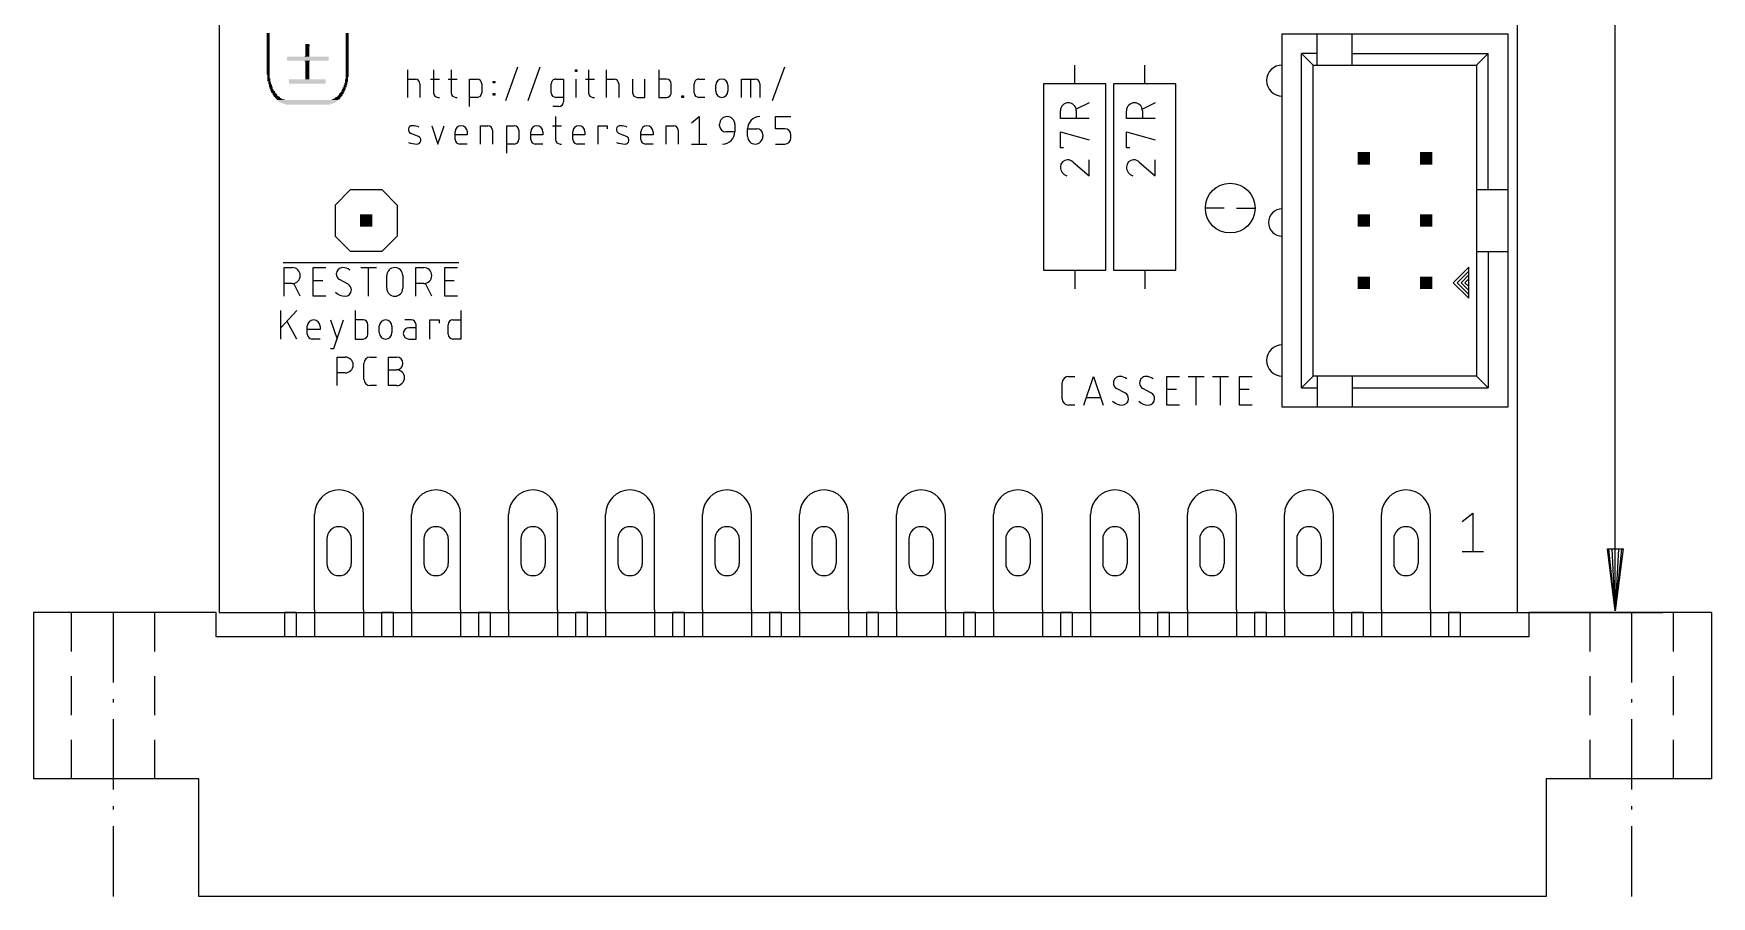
# Model space of a CAD drawing. Extents: x -7.6 to 60.9, y -11.6 to 79.4.
# Drawn here: x -7.6 to 60.9, y -11.6 to 23.6 of the extents above; entities that cross this region are included whole.
import ezdxf

# ---------------------------------------------------------------- set-up
doc = ezdxf.new("R2010")
doc.units = 0
for name, color, linetype in [('20', 30, 'CONTINUOUS'), ('21', 253, 'CONTINUOUS'), ('47', 253, 'CONTINUOUS'), ('51', 253, 'CONTINUOUS')]:
    doc.layers.add(name, color=color, linetype=linetype)

# ---------------------------------------------------------------- blocks, each defined once
blk = doc.blocks.new('RECT')
blk.add_solid([(-0.5, -0.5), (0.5, -0.5), (-0.5, 0.5), (0.5, 0.5)])

msp = doc.modelspace()

# ---------------------------------------------------------------- linework, layer by layer
at = {"layer": '20'}
for p, q in [((0, 54.9746), (0, 0)), ((53, 0), (53, 55)), ((0, 0), (53, 0))]:
    msp.add_line(p, q, dxfattribs=at)
at = {"layer": '21'}
for p, q in [((43.3962, 8.38), (43.3962, 23.62)), ((43.3962, 23.62), (44.825, 23.62)), ((44.825, 23.62), (46.2537, 23.62)), ((44.825, 22.8263), (44.825, 23.62)), ((46.2537, 23.62), (52.6038, 23.62)), ((46.2537, 22.8263), (46.2537, 23.62)), ((52.6038, 23.62), (52.6038, 17.27)), ((44.19, 9.1737), (44.19, 22.8263)), ((44.825, 22.8263), (44.19, 22.8263)), ((44.6662, 22.35), (44.19, 22.8263)), ((44.825, 22.35), (44.825, 22.8263)), ((46.2537, 22.35), (46.2537, 22.8263)), ((46.2537, 22.8263), (51.81, 22.8263)), ((51.3338, 22.35), (51.81, 22.8263)), ((51.81, 17.27), (51.81, 22.8263)), ((7.6962, 21.0312), (7.6962, 22.1488)), ((8.7472, 22.1488), (8.7472, 21.2175)), ((9.4711, 22.1488), (9.4711, 21.2175)), ((11.6967, 20.907), (12.1934, 22.273)), ((12.6111, 20.907), (13.1078, 22.273)), ((14.5429, 22.0867), (14.5429, 22.1488)), ((14.5429, 22.1488), (14.605, 22.1488)), ((14.605, 22.0867), (14.5429, 22.0867)), ((14.605, 22.1488), (14.605, 22.0867)), ((15.0718, 22.1488), (15.0718, 21.2175)), ((15.8115, 21.0312), (15.8115, 22.1488)), ((17.9524, 22.1488), (17.9524, 21.0312)), ((22.5933, 20.907), (23.09, 22.273)), ((34.925, 21.59), (34.925, 22.352)), ((37.7825, 21.59), (37.7825, 22.352)), ((44.6662, 9.65), (44.6662, 22.35)), ((44.6662, 22.35), (44.825, 22.35)), ((44.825, 22.35), (46.2537, 22.35)), ((46.2537, 22.35), (51.3338, 22.35)), ((51.3338, 22.35), (51.3338, 17.27)), ((7.6962, 21.7763), (8.0066, 21.7763)), ((8.1929, 21.59), (8.1929, 21.0312)), ((8.623, 21.7763), (8.9956, 21.7763)), ((9.3469, 21.7763), (9.7195, 21.7763)), ((10.2182, 20.6587), (10.2182, 21.7763)), ((10.2182, 21.7763), (10.5286, 21.7763)), ((10.7149, 21.59), (10.7149, 21.2175)), ((11.1901, 21.621), (11.1901, 21.6831)), ((11.1901, 21.6831), (11.2522, 21.6831)), ((11.2522, 21.621), (11.1901, 21.621)), ((11.2522, 21.6831), (11.2522, 21.621)), ((13.5562, 21.2175), (13.5562, 21.59)), ((13.7425, 21.7763), (14.0529, 21.7763)), ((14.0529, 21.7763), (14.0529, 20.8449)), ((14.5739, 21.0312), (14.5739, 21.7763)), ((14.9476, 21.7763), (15.3202, 21.7763)), ((15.8115, 21.7763), (16.1219, 21.7763)), ((16.3082, 21.59), (16.3082, 21.0312)), ((16.8783, 21.7763), (16.8783, 21.2175)), ((17.375, 21.0312), (17.375, 21.7763)), ((18.2629, 21.7763), (17.9524, 21.7763)), ((18.4491, 21.2175), (18.4491, 21.59)), ((19.3945, 21.2175), (19.3945, 21.59)), ((19.5808, 21.7763), (19.8291, 21.7763)), ((20.2692, 21.2796), (20.2692, 21.5279)), ((20.7659, 21.5279), (20.7659, 21.2796)), ((21.3261, 21.0312), (21.3261, 21.7763)), ((21.3261, 21.7763), (21.8849, 21.7763)), ((21.6986, 21.0312), (21.6986, 21.7763)), ((22.0711, 21.59), (22.0711, 21.0312)), ((33.655, 21.59), (33.655, 13.97)), ((36.195, 21.59), (33.655, 21.59)), ((36.195, 13.97), (36.195, 21.59)), ((36.5125, 21.59), (36.5125, 13.97)), ((39.0525, 21.59), (36.5125, 21.59)), ((39.0525, 13.97), (39.0525, 21.59)), ((8.9335, 21.0312), (8.9956, 21.0312)), ((9.6574, 21.0312), (9.7195, 21.0312)), ((10.5286, 21.0312), (10.2182, 21.0312)), ((11.1901, 21.1243), (11.1901, 21.1864)), ((11.1901, 21.1864), (11.2522, 21.1864)), ((11.2522, 21.1243), (11.1901, 21.1243)), ((11.2522, 21.1864), (11.2522, 21.1243)), ((13.8667, 20.6587), (13.6183, 20.6587)), ((14.0529, 21.0312), (13.7425, 21.0312)), ((15.2581, 21.0312), (15.3202, 21.0312)), ((17.0645, 21.0312), (17.375, 21.0312)), ((17.9524, 21.0312), (18.2629, 21.0312)), ((18.8863, 21.0312), (18.8863, 21.0933)), ((18.8863, 21.0933), (18.9484, 21.0933)), ((18.9484, 21.0312), (18.8863, 21.0312)), ((18.9484, 21.0933), (18.9484, 21.0312)), ((19.8291, 21.0312), (19.5808, 21.0312)), ((35.5092, 20.8114), (34.9899, 20.5517)), ((38.208, 20.8114), (37.6887, 20.5517)), ((8.6797, 19.8713), (8.9281, 19.1262)), ((8.9281, 19.1262), (9.1765, 19.8713)), ((10.6609, 19.1262), (10.6609, 19.8713)), ((10.6609, 19.8713), (10.9714, 19.8713)), ((11.7351, 18.7537), (11.7351, 19.8713)), ((11.7351, 19.8713), (12.0455, 19.8713)), ((13.6071, 19.8713), (13.9796, 19.8713)), ((13.7312, 20.2438), (13.7312, 19.3125)), ((15.4698, 19.1262), (15.4698, 19.8713)), ((15.4698, 19.8713), (15.8424, 19.8713)), ((15.8424, 19.8713), (15.8424, 19.7471)), ((18.2428, 19.1262), (18.2428, 19.8713)), ((18.2428, 19.8713), (18.5533, 19.8713)), ((19.2856, 19.9954), (19.5961, 20.2438)), ((19.5961, 20.2438), (19.5961, 19.1262)), ((20.4286, 19.8713), (20.4286, 19.9334)), ((21.0495, 19.9334), (21.0495, 19.6229)), ((22.7146, 19.7471), (22.7146, 20.2438)), ((22.7146, 20.2438), (23.3355, 20.2438)), ((34.3408, 20.1623), (34.3408, 20.4868)), ((35.5092, 20.1623), (34.3408, 20.1623)), ((34.9899, 20.4868), (34.9899, 20.1623)), ((37.0395, 20.1623), (37.0395, 20.4868)), ((38.208, 20.1623), (37.0395, 20.1623)), ((37.6887, 20.4868), (37.6887, 20.1623)), ((8.1308, 19.4366), (7.8204, 19.5608)), ((9.6322, 19.3125), (9.6322, 19.6229)), ((10.1289, 19.4987), (9.6322, 19.4987)), ((10.1289, 19.6229), (10.1289, 19.4987)), ((11.1576, 19.685), (11.1576, 19.1262)), ((12.2318, 19.685), (12.2318, 19.3125)), ((12.7183, 19.3125), (12.7183, 19.6229)), ((13.215, 19.4987), (12.7183, 19.4987)), ((13.215, 19.6229), (13.215, 19.4987)), ((14.4328, 19.3125), (14.4328, 19.6229)), ((14.9295, 19.4987), (14.4328, 19.4987)), ((14.9295, 19.6229), (14.9295, 19.4987)), ((16.6271, 19.4366), (16.3166, 19.5608)), ((17.2141, 19.3125), (17.2141, 19.6229)), ((17.7108, 19.4987), (17.2141, 19.4987)), ((17.7108, 19.6229), (17.7108, 19.4987)), ((18.7395, 19.685), (18.7395, 19.1262)), ((21.0495, 19.6229), (20.677, 19.6229)), ((21.5716, 19.7471), (21.9442, 19.7471)), ((21.5716, 19.4366), (21.5716, 19.7471)), ((22.1925, 19.4987), (22.1925, 19.4366)), ((23.0872, 19.7471), (22.7146, 19.7471)), ((23.3355, 19.3746), (23.3355, 19.4987)), ((34.3408, 18.9738), (34.3408, 19.6229)), ((34.3408, 19.6229), (35.5092, 19.2983)), ((37.0395, 18.9738), (37.0395, 19.6229)), ((37.0395, 19.6229), (38.208, 19.2983)), ((10.1289, 19.1262), (9.8185, 19.1262)), ((12.0455, 19.1262), (11.7351, 19.1262)), ((13.215, 19.1262), (12.9046, 19.1262)), ((13.9175, 19.1262), (13.9796, 19.1262)), ((14.9295, 19.1262), (14.6191, 19.1262)), ((17.7108, 19.1262), (17.4004, 19.1262)), ((19.2856, 19.1262), (19.9065, 19.1262)), ((22.7146, 19.1262), (23.0872, 19.1262)), ((34.4706, 18.9738), (34.3408, 18.9738)), ((37.1694, 18.9738), (37.0395, 18.9738)), ((34.8601, 18.3825), (35.5092, 17.8308)), ((35.5092, 17.8308), (35.5092, 18.4799)), ((37.5588, 18.3825), (38.208, 17.8308)), ((38.208, 17.8308), (38.208, 18.4799)), ((5.365, 17.27), (4.73, 16.635)), ((5.365, 17.27), (6.635, 17.27)), ((6.635, 17.27), (7.27, 16.635)), ((51.3338, 17.27), (51.3338, 14.73)), ((51.3338, 17.27), (51.81, 17.27)), ((51.81, 17.27), (52.6038, 17.27)), ((52.6038, 17.27), (52.6038, 14.73)), ((4.73, 16.635), (4.73, 15.365)), ((7.27, 16.635), (7.27, 15.365)), ((4.73, 15.365), (5.365, 14.73)), ((7.27, 15.365), (6.635, 14.73)), ((6.635, 14.73), (5.365, 14.73)), ((51.3338, 14.73), (51.3338, 9.65)), ((51.3338, 14.73), (51.81, 14.73)), ((51.81, 14.73), (52.6038, 14.73)), ((51.81, 14.73), (51.81, 9.1737)), ((52.6038, 14.73), (52.6038, 8.38)), ((2.6068, 14.2812), (9.7757, 14.2812)), ((2.6576, 12.9096), (2.6576, 14.078)), ((2.6576, 14.078), (2.9821, 14.078)), ((3.8336, 12.9096), (3.8336, 14.078)), ((3.8336, 14.078), (4.3528, 14.078)), ((5.7744, 14.078), (6.4235, 14.078)), ((6.099, 12.9096), (6.099, 14.078)), ((6.8412, 13.2341), (6.8412, 13.7534)), ((7.4903, 13.7534), (7.4903, 13.2341)), ((8.0297, 12.9096), (8.0297, 14.078)), ((8.0297, 14.078), (8.3542, 14.078)), ((9.2056, 12.9096), (9.2056, 14.078)), ((9.2056, 14.078), (9.7249, 14.078)), ((33.655, 13.97), (36.195, 13.97)), ((34.925, 13.97), (34.925, 13.208)), ((36.5125, 13.97), (39.0525, 13.97)), ((37.7825, 13.97), (37.7825, 13.208)), ((51.0162, 14.095), (50.3812, 13.46)), ((51.0162, 13.9362), (50.54, 13.46)), ((51.0162, 13.7775), (50.6987, 13.46)), ((51.0162, 13.9362), (51.0162, 14.095)), ((51.0162, 13.7775), (51.0162, 13.9362)), ((51.0162, 13.6187), (51.0162, 13.7775)), ((2.9821, 13.4288), (2.6576, 13.4288)), ((3.3067, 12.9096), (3.047, 13.4288)), ((3.8336, 13.5587), (4.223, 13.5587)), ((5.265, 13.3964), (4.908, 13.5911)), ((8.3542, 13.4288), (8.0297, 13.4288)), ((8.6788, 12.9096), (8.4191, 13.4288)), ((9.2056, 13.5587), (9.5951, 13.5587)), ((50.3812, 13.46), (51.0162, 12.825)), ((50.54, 13.46), (51.0162, 12.9837)), ((50.6987, 13.46), (51.0162, 13.1425)), ((51.0162, 13.6187), (50.8575, 13.46)), ((50.8575, 13.46), (51.0162, 13.3012)), ((51.0162, 13.3012), (51.0162, 13.6187)), ((51.0162, 13.1425), (51.0162, 13.3012)), ((51.0162, 12.9837), (51.0162, 13.1425)), ((2.5197, 11.1633), (2.5197, 12.3317)), ((3.1688, 12.3317), (2.5197, 11.6177)), ((4.3528, 12.9096), (3.8336, 12.9096)), ((5.5453, 12.3317), (5.5453, 11.1633)), ((9.7249, 12.9096), (9.2056, 12.9096)), ((9.8628, 12.3317), (9.8628, 11.1633)), ((51.0162, 12.825), (51.0162, 12.9837)), ((3.1688, 11.1633), (2.7793, 11.8773)), ((3.5963, 11.358), (3.5963, 11.6826)), ((4.1156, 11.6826), (4.1156, 11.5528)), ((4.5488, 11.9422), (4.8085, 11.1633)), ((4.6787, 10.7738), (5.0681, 11.9422)), ((5.8699, 11.9422), (5.5453, 11.9422)), ((6.0646, 11.358), (6.0646, 11.7475)), ((6.53, 11.4229), (6.53, 11.6826)), ((7.0493, 11.6826), (7.0493, 11.4229)), ((7.8393, 11.9422), (7.5797, 11.9422)), ((8.034, 11.1633), (8.034, 11.7475)), ((8.5941, 11.1633), (8.5941, 11.9422)), ((8.5941, 11.9422), (8.9835, 11.9422)), ((8.9835, 11.9422), (8.9835, 11.8124)), ((9.3435, 11.358), (9.3435, 11.7475)), ((9.5383, 11.9422), (9.8628, 11.9422)), ((4.1156, 11.5528), (3.5963, 11.5528)), ((4.1156, 11.1633), (3.7911, 11.1633)), ((5.5453, 11.1633), (5.8699, 11.1633)), ((8.034, 11.6177), (7.7419, 11.6177)), ((7.7419, 11.1633), (8.034, 11.1633)), ((9.8628, 11.1633), (9.5383, 11.1633)), ((4.5488, 10.7738), (4.6787, 10.7738)), ((4.8189, 9.2583), (4.8189, 10.4267)), ((4.8189, 10.4267), (5.1435, 10.4267)), ((6.1632, 10.4267), (6.4229, 10.4267)), ((6.9144, 9.2583), (6.9144, 10.4267)), ((6.9144, 10.4267), (7.239, 10.4267)), ((5.1435, 9.7776), (4.8189, 9.7776)), ((5.9036, 9.5179), (5.9036, 10.1671)), ((6.9144, 9.9074), (7.239, 9.9074)), ((34.6725, 9.633), (34.9321, 9.633)), ((35.3038, 8.4646), (35.6932, 9.633)), ((35.6932, 9.633), (36.0827, 8.4646)), ((38.6856, 8.4646), (38.6856, 9.633)), ((38.6856, 9.633), (39.2049, 9.633)), ((39.5597, 9.633), (40.2088, 9.633)), ((39.8842, 8.4646), (39.8842, 9.633)), ((40.5503, 9.633), (41.1994, 9.633)), ((40.8748, 8.4646), (40.8748, 9.633)), ((41.6574, 8.4646), (41.6574, 9.633)), ((41.6574, 9.633), (42.1767, 9.633)), ((44.19, 9.1737), (44.6662, 9.65)), ((44.825, 9.65), (44.6662, 9.65)), ((46.2537, 9.65), (44.825, 9.65)), ((44.825, 9.65), (44.825, 9.1737)), ((51.3338, 9.65), (46.2537, 9.65)), ((46.2537, 9.65), (46.2537, 9.1737)), ((51.81, 9.1737), (51.3338, 9.65)), ((6.4229, 9.2583), (6.1632, 9.2583)), ((7.239, 9.2583), (6.9144, 9.2583)), ((34.4128, 8.7242), (34.4128, 9.3733)), ((36.9929, 8.9514), (36.6358, 9.1461)), ((38.0597, 8.9514), (37.7026, 9.1461)), ((38.6856, 9.1137), (39.0751, 9.1137)), ((41.6574, 9.1137), (42.0469, 9.1137)), ((44.19, 9.1737), (44.825, 9.1737)), ((44.825, 9.1737), (44.825, 8.38)), ((46.2537, 9.1737), (46.2537, 8.38)), ((46.2537, 9.1737), (51.81, 9.1737)), ((34.9321, 8.4646), (34.6725, 8.4646)), ((35.9853, 8.7567), (35.4011, 8.7567)), ((39.2049, 8.4646), (38.6856, 8.4646)), ((42.1767, 8.4646), (41.6574, 8.4646)), ((44.825, 8.38), (43.3962, 8.38)), ((46.2537, 8.38), (44.825, 8.38)), ((52.6038, 8.38), (46.2537, 8.38)), ((50.7429, 3.7077), (51.1803, 4.0576)), ((51.1803, 4.0576), (51.1803, 2.4829)), ((50.7429, 2.4829), (51.6177, 2.4829)), ((-7.58, 0), (-7.58, -6.8)), ((-6.03, 0), (-7.58, 0)), ((-4.33, 0), (-6.03, 0)), ((-6.03, -1.6), (-6.03, 0)), ((-2.63, 0), (-4.33, 0)), ((-4.33, 0), (-4.33, -2.8667)), ((-0.13, 0), (-2.63, 0)), ((-2.63, -1.6), (-2.63, 0)), ((-0.13, -1), (-0.13, 0)), ((3.16, 0), (2.66, 0)), ((2.66, 0), (2.66, -1)), ((3.16, -1), (3.16, 0)), ((3.89, 0.1), (3.89, -1)), ((5.89, 0.1), (5.89, -1)), ((7.12, 0), (6.62, 0)), ((6.62, 0), (6.62, -1)), ((7.12, -1), (7.12, 0)), ((7.85, 0.1), (7.85, -1)), ((9.85, 0.1), (9.85, -1)), ((11.08, 0), (10.58, 0)), ((10.58, 0), (10.58, -1)), ((11.08, -1), (11.08, 0)), ((11.81, 0.1), (11.81, -1)), ((13.81, 0.1), (13.81, -1)), ((15.04, 0), (14.54, 0)), ((14.54, 0), (14.54, -1)), ((15.04, -1), (15.04, 0)), ((15.77, 0.1), (15.77, -1)), ((17.77, 0.1), (17.77, -1)), ((19, 0), (18.5, 0)), ((18.5, 0), (18.5, -1)), ((19, -1), (19, 0)), ((19.73, 0.1), (19.73, -1)), ((21.73, 0.1), (21.73, -1)), ((22.96, 0), (22.46, 0)), ((22.46, 0), (22.46, -1)), ((22.96, -1), (22.96, 0)), ((23.69, 0.1), (23.69, -1)), ((25.69, 0.1), (25.69, -1)), ((26.92, 0), (26.42, 0)), ((26.42, 0), (26.42, -1)), ((26.92, -1), (26.92, 0)), ((27.65, 0.1), (27.65, -1)), ((29.65, 0.1), (29.65, -1)), ((30.88, 0), (30.38, 0)), ((30.38, 0), (30.38, -1)), ((30.88, -1), (30.88, 0)), ((31.61, 0.1), (31.61, -1)), ((33.61, 0.1), (33.61, -1)), ((34.84, 0), (34.34, 0)), ((34.34, 0), (34.34, -1)), ((34.84, -1), (34.84, 0)), ((35.57, 0.1), (35.57, -1)), ((37.57, 0.1), (37.57, -1)), ((38.8, 0), (38.3, 0)), ((38.3, 0), (38.3, -1)), ((38.8, -1), (38.8, 0)), ((39.53, 0.1), (39.53, -1)), ((41.53, 0.1), (41.53, -1)), ((42.76, 0), (42.26, 0)), ((42.26, 0), (42.26, -1)), ((42.76, -1), (42.76, 0)), ((43.49, 0.1), (43.49, -1)), ((45.49, 0.1), (45.49, -1)), ((46.72, 0), (46.22, 0)), ((46.22, 0), (46.22, -1)), ((46.72, -1), (46.72, 0)), ((47.45, 0.1), (47.45, -1)), ((49.45, 0.1), (49.45, -1)), ((50.68, 0), (50.18, 0)), ((50.18, 0), (50.18, -1)), ((50.68, -1), (50.68, 0)), ((55.97, 0), (53.47, 0)), ((53.47, 0), (53.47, -1)), ((57.67, 0), (55.97, 0)), ((55.97, -1.6), (55.97, 0)), ((59.37, 0), (57.67, 0)), ((57.67, -2.8667), (57.67, 0)), ((60.92, 0), (59.37, 0)), ((59.37, -1.6), (59.37, 0)), ((60.92, 0), (60.92, -6.8)), ((53.47, -1), (-0.13, -1)), ((-6.03, -4.2), (-6.03, -2.6)), ((-2.63, -4.2), (-2.63, -2.6)), ((55.97, -4.2), (55.97, -2.6)), ((59.37, -4.2), (59.37, -2.6)), ((-4.33, -3.548), (-4.33, -3.6853)), ((57.67, -3.6853), (57.67, -3.548)), ((-4.33, -4.3667), (-4.33, -7.2333)), ((57.67, -7.2333), (57.67, -4.3667)), ((-6.03, -6.8), (-6.03, -5.2)), ((-2.63, -6.8), (-2.63, -5.2)), ((55.97, -6.8), (55.97, -5.2)), ((59.37, -6.8), (59.37, -5.2)), ((-6.03, -6.8), (-7.58, -6.8)), ((-2.63, -6.8), (-6.03, -6.8)), ((-0.83, -6.8), (-2.63, -6.8)), ((-0.83, -11.6), (-0.83, -6.8)), ((55.97, -6.8), (54.17, -6.8)), ((54.17, -6.8), (54.17, -11.6)), ((59.37, -6.8), (55.97, -6.8)), ((60.92, -6.8), (59.37, -6.8)), ((-4.33, -7.9147), (-4.33, -8.052)), ((57.67, -8.052), (57.67, -7.9147)), ((-4.33, -8.7333), (-4.33, -11.6)), ((57.67, -11.6), (57.67, -8.7333)), ((54.17, -11.6), (-0.83, -11.6))]:
    msp.add_line(p, q, dxfattribs=at)
msp.add_circle((41.275, 16.51), 1.016, dxfattribs=at)
for centre, radius, start, end in [((43.3962, 21.715), 0.635, 90, 270), ((8.0066, 21.59), 0.1863, 0, 90), ((10.5286, 21.59), 0.1863, 0, 90), ((13.7425, 21.59), 0.1863, 89.999, 180), ((16.1219, 21.59), 0.1863, 0, 90), ((18.2629, 21.59), 0.1863, 0, 90), ((19.5808, 21.59), 0.1863, 89.999, 180), ((20.5175, 21.5279), 0.2484, 0, 180), ((20.5175, 21.2796), 0.2484, 180, 0), ((21.8849, 21.59), 0.1863, 0, 90), ((8.9335, 21.2175), 0.1863, 180, 270), ((9.6574, 21.2175), 0.1863, 180, 270), ((10.5286, 21.2175), 0.1863, 270.001, 0), ((13.7425, 21.2175), 0.1863, 180, 270), ((13.8667, 20.8449), 0.1863, 270.001, 0), ((15.2581, 21.2175), 0.1863, 180, 270), ((17.0645, 21.2175), 0.1863, 180, 270), ((18.2629, 21.2175), 0.1863, 270, 0.001), ((19.5808, 21.2175), 0.1863, 180, 270), ((34.6654, 20.4868), 0.3246, 0, 180), ((37.3641, 20.4868), 0.3246, 0, 180), ((7.8802, 19.7103), 0.161, 89.1803, 248.199), ((7.8724, 19.1662), 0.7051, 65.7615, 89.1802), ((9.8806, 19.6229), 0.2484, 0, 180), ((10.9714, 19.685), 0.1863, 0, 90), ((12.0455, 19.685), 0.1863, 0, 90), ((12.9667, 19.6229), 0.2484, 0, 180), ((14.6812, 19.6229), 0.2484, 0, 180), ((16.3764, 19.7103), 0.161, 89.1803, 248.199), ((16.3687, 19.1662), 0.7051, 65.7615, 89.1802), ((17.4625, 19.6229), 0.2484, 0, 180), ((18.5533, 19.685), 0.1863, 0, 90), ((20.677, 19.8713), 0.2484, 180, 270), ((20.7391, 19.9334), 0.3104, 0, 180), ((22.0683, 19.7471), 0.4967, 90.0004, 180), ((8.0838, 20.1792), 1.0531, 250.2104, 269.1803), ((8.071, 19.2872), 0.161, 269.1803, 68.199), ((9.8185, 19.3125), 0.1863, 180, 270), ((12.0455, 19.3125), 0.1863, 270.001, 0), ((12.9046, 19.3125), 0.1863, 180, 270), ((13.9175, 19.3125), 0.1863, 180, 270), ((14.6191, 19.3125), 0.1863, 180, 270), ((16.5801, 20.1792), 1.0531, 250.2104, 269.1803), ((16.5673, 19.2872), 0.161, 269.1803, 68.199), ((17.4004, 19.3125), 0.1863, 180, 270), ((20.5528, 19.6229), 0.4967, 269.9996, 360), ((21.8821, 19.4366), 0.3104, 180, 0), ((21.9442, 19.4987), 0.2484, 0, 90), ((23.0872, 19.4987), 0.2484, 0, 90), ((23.0872, 19.3746), 0.2484, 270, 359.9993), ((34.6329, 18.1878), 0.2921, 90, 180), ((34.7161, 18.1878), 0.3753, 180.0001, 252.0554), ((34.6329, 18.1662), 0.3137, 43.6034, 90.0002), ((37.4148, 18.1878), 0.3753, 180.0001, 252.0554), ((37.3317, 18.1878), 0.2921, 90, 180), ((37.3317, 18.1662), 0.3137, 43.6034, 90.0002), ((43.3962, 15.9207), 0.5556, 90, 270), ((2.9821, 13.7534), 0.3246, 270, 90), ((5.0378, 13.8183), 0.2596, 89.9993, 180), ((5.0419, 13.8183), 0.2637, 179.9998, 239.4902), ((5.0378, 13.5911), 0.4868, 53.1301, 89.9993), ((7.1657, 13.7534), 0.3246, 0, 180), ((8.3542, 13.7534), 0.3246, 270, 90), ((5.1352, 13.4581), 0.5485, 224.761, 269.9999), ((5.1352, 13.1692), 0.2596, 270, 0), ((5.1311, 13.1692), 0.2637, 0.0001, 59.4899), ((7.1657, 13.2341), 0.3246, 180, 0), ((3.856, 11.6826), 0.2596, 0, 180), ((5.8699, 11.7475), 0.1947, 0, 90), ((6.7897, 11.6826), 0.2596, 0, 180), ((7.8393, 11.7475), 0.1947, 0, 90), ((9.5383, 11.7475), 0.1947, 90, 180), ((3.7911, 11.358), 0.1947, 180, 270), ((5.8699, 11.358), 0.1947, 270, 359.9991), ((6.7897, 11.4229), 0.2596, 180, 0), ((7.7419, 11.3905), 0.2272, 90, 270), ((9.5383, 11.358), 0.1947, 180, 270), ((5.1435, 10.1021), 0.3246, 270, 90), ((6.1632, 10.1671), 0.2596, 90.0007, 180), ((7.239, 10.1671), 0.2596, 270, 90), ((43.3962, 10.285), 0.635, 90, 270), ((7.239, 9.5829), 0.3246, 270, 90), ((34.6725, 9.3733), 0.2596, 90.0007, 180), ((36.7657, 9.3733), 0.2596, 89.9993, 180), ((36.7657, 9.1461), 0.4868, 53.1301, 89.9993), ((37.8325, 9.3733), 0.2596, 89.9993, 180), ((37.8325, 9.1461), 0.4868, 53.1301, 89.9993), ((6.1632, 9.5179), 0.2596, 180, 270), ((36.7697, 9.3733), 0.2637, 179.9998, 239.4902), ((36.859, 8.7242), 0.2637, 0.0001, 59.4899), ((37.8365, 9.3733), 0.2637, 179.9998, 239.4902), ((37.9258, 8.7242), 0.2637, 0.0001, 59.4899), ((34.6725, 8.7242), 0.2596, 180, 270), ((36.863, 9.0131), 0.5485, 224.761, 269.9999), ((36.863, 8.7242), 0.2596, 270, 0), ((37.9298, 9.0131), 0.5485, 224.761, 269.9999), ((37.9298, 8.7242), 0.2596, 270, 0)]:
    msp.add_arc(centre, radius, start, end, dxfattribs=at)
at = {"layer": '47'}
for p, q in [((56.9913, 0.065), (56.9913, 54.935)), ((56.9913, 0.065), (56.672, 2.6)), ((56.672, 2.6), (57.3105, 2.6)), ((56.9913, 0.065), (56.7313, 2.6)), ((56.9913, 0.065), (56.8613, 2.6)), ((57.3105, 2.6), (56.9913, 0.065)), ((57.1213, 2.6), (56.9913, 0.065)), ((57.2513, 2.6), (56.9913, 0.065)), ((53, 0), (58.9413, 0))]:
    msp.add_line(p, q, dxfattribs=at)
at = {"layer": '51'}
for p, q in [((41.021, 16.51), (40.259, 16.51)), ((41.529, 16.51), (42.291, 16.51)), ((3.89, 0.1), (3.89, 4)), ((5.89, 0.1), (5.89, 4)), ((7.85, 0.1), (7.85, 4)), ((9.85, 0.1), (9.85, 4)), ((11.81, 0.1), (11.81, 4)), ((13.81, 0.1), (13.81, 4)), ((15.77, 0.1), (15.77, 4)), ((17.77, 0.1), (17.77, 4)), ((19.73, 0.1), (19.73, 4)), ((21.73, 0.1), (21.73, 4)), ((23.69, 0.1), (23.69, 4)), ((25.69, 0.1), (25.69, 4)), ((27.65, 0.1), (27.65, 4)), ((29.65, 0.1), (29.65, 4)), ((31.61, 0.1), (31.61, 4)), ((33.61, 0.1), (33.61, 4)), ((35.57, 0.1), (35.57, 4)), ((37.57, 0.1), (37.57, 4)), ((39.53, 0.1), (39.53, 4)), ((41.53, 0.1), (41.53, 4)), ((43.49, 0.1), (43.49, 4)), ((45.49, 0.1), (45.49, 4)), ((47.45, 0.1), (47.45, 4)), ((49.45, 0.1), (49.45, 4)), ((4.39, 3), (4.39, 2)), ((5.39, 3), (5.39, 2)), ((8.35, 3), (8.35, 2)), ((9.35, 3), (9.35, 2)), ((12.31, 3), (12.31, 2)), ((13.31, 3), (13.31, 2)), ((16.27, 3), (16.27, 2)), ((17.27, 3), (17.27, 2)), ((20.23, 3), (20.23, 2)), ((21.23, 3), (21.23, 2)), ((24.19, 3), (24.19, 2)), ((25.19, 3), (25.19, 2)), ((28.15, 3), (28.15, 2)), ((29.15, 3), (29.15, 2)), ((32.11, 3), (32.11, 2)), ((33.11, 3), (33.11, 2)), ((36.07, 3), (36.07, 2)), ((37.07, 3), (37.07, 2)), ((40.03, 3), (40.03, 2)), ((41.03, 3), (41.03, 2)), ((43.99, 3), (43.99, 2)), ((44.99, 3), (44.99, 2)), ((47.95, 3), (47.95, 2)), ((48.95, 3), (48.95, 2))]:
    msp.add_line(p, q, dxfattribs=at)
for centre, radius, start, end in [((4.89, 4), 1, 0, 180), ((8.85, 4), 1, 0, 180), ((12.81, 4), 1, 0, 180), ((16.77, 4), 1, 0, 180), ((20.73, 4), 1, 0, 180), ((24.69, 4), 1, 0, 180), ((28.65, 4), 1, 0, 180), ((32.61, 4), 1, 0, 180), ((36.57, 4), 1, 0, 180), ((40.53, 4), 1, 0, 180), ((44.49, 4), 1, 0, 180), ((48.45, 4), 1, 0, 180), ((4.89, 3), 0.5, 0, 180), ((8.85, 3), 0.5, 0, 180), ((12.81, 3), 0.5, 0, 180), ((16.77, 3), 0.5, 0, 180), ((20.73, 3), 0.5, 0, 180), ((24.69, 3), 0.5, 0, 180), ((28.65, 3), 0.5, 0, 180), ((32.61, 3), 0.5, 0, 180), ((36.57, 3), 0.5, 0, 180), ((40.53, 3), 0.5, 0, 180), ((44.49, 3), 0.5, 0, 180), ((48.45, 3), 0.5, 0, 180), ((4.89, 2), 0.5, 180, 0), ((8.85, 2), 0.5, 180, 0), ((12.81, 2), 0.5, 180, 0), ((16.77, 2), 0.5, 180, 0), ((20.73, 2), 0.5, 180, 0), ((24.69, 2), 0.5, 180, 0), ((28.65, 2), 0.5, 180, 0), ((32.61, 2), 0.5, 180, 0), ((36.57, 2), 0.5, 180, 0), ((40.53, 2), 0.5, 180, 0), ((44.49, 2), 0.5, 180, 0), ((48.45, 2), 0.5, 180, 0)]:
    msp.add_arc(centre, radius, start, end, dxfattribs=at)

# ---------------------------------------------------------------- block references
at = {"layer": '21', "yscale": 0.0305}
for p, xscale in [((1.998, 23.6481), 0.1219), ((1.998, 23.6176), 0.1219), ((1.998, 23.5871), 0.1219), ((1.998, 23.5567), 0.1219), ((1.998, 23.5262), 0.1219), ((1.998, 23.4957), 0.1219), ((1.998, 23.4652), 0.1219), ((1.998, 23.4347), 0.1219), ((1.998, 23.4043), 0.1219), ((1.998, 23.3738), 0.1219), ((1.998, 23.3433), 0.1219), ((1.998, 23.3128), 0.1219), ((1.998, 23.2823), 0.1219), ((5.2289, 23.6481), 0.1219), ((5.2289, 23.6176), 0.1219), ((5.2289, 23.5871), 0.1219), ((5.2289, 23.5567), 0.1219), ((5.2289, 23.5262), 0.1219), ((5.2289, 23.4957), 0.1219), ((5.2289, 23.4652), 0.1219), ((5.2289, 23.4347), 0.1219), ((5.2289, 23.4043), 0.1219), ((5.2289, 23.3738), 0.1219), ((5.2289, 23.3433), 0.1219), ((5.2289, 23.3128), 0.1219), ((5.2289, 23.2823), 0.1219), ((1.998, 23.2519), 0.1219), ((1.998, 23.2214), 0.1219), ((1.998, 23.1909), 0.1219), ((1.998, 23.1604), 0.1219), ((1.998, 23.1299), 0.1219), ((1.998, 23.0995), 0.1219), ((1.998, 23.069), 0.1219), ((1.998, 23.0385), 0.1219), ((1.998, 23.008), 0.1219), ((1.998, 22.9775), 0.1219), ((1.998, 22.9471), 0.1219), ((1.998, 22.9166), 0.1219), ((1.998, 22.8861), 0.1219), ((1.998, 22.8556), 0.1219), ((1.998, 22.8251), 0.1219), ((1.998, 22.7947), 0.1219), ((1.998, 22.7642), 0.1219), ((1.998, 22.7337), 0.1219), ((1.998, 22.7032), 0.1219), ((1.998, 22.6727), 0.1219), ((1.998, 22.6423), 0.1219), ((1.998, 22.6118), 0.1219), ((3.6135, 22.6727), 1.7069), ((3.6135, 22.6423), 1.7069), ((3.6135, 22.6118), 1.7069), ((3.583, 22.7032), 0.1829), ((3.5982, 23.1909), 0.1524), ((3.5982, 23.1299), 0.1524), ((3.5982, 23.0995), 0.1524), ((3.5982, 23.069), 0.1524), ((3.5982, 23.0385), 0.1524), ((3.5982, 23.008), 0.1524), ((3.5982, 22.9775), 0.1524), ((3.5982, 22.9471), 0.1524), ((3.5982, 22.9166), 0.1524), ((3.5982, 22.8861), 0.1524), ((3.5982, 22.8556), 0.1524), ((3.5982, 22.8251), 0.1524), ((3.5982, 22.7947), 0.1524), ((3.5982, 22.7642), 0.1524), ((3.5982, 22.7337), 0.1524), ((3.6135, 23.1604), 0.1829), ((5.2289, 23.2519), 0.1219), ((5.2289, 23.2214), 0.1219), ((5.2289, 23.1909), 0.1219), ((5.2289, 23.1604), 0.1219), ((5.2289, 23.1299), 0.1219), ((5.2289, 23.0995), 0.1219), ((5.2289, 23.069), 0.1219), ((5.2289, 23.0385), 0.1219), ((5.2289, 23.008), 0.1219), ((5.2289, 22.9775), 0.1219), ((5.2289, 22.9471), 0.1219), ((5.2289, 22.9166), 0.1219), ((5.2289, 22.8861), 0.1219), ((5.2289, 22.8556), 0.1219), ((5.2289, 22.8251), 0.1219), ((5.2289, 22.7947), 0.1219), ((5.2289, 22.7642), 0.1219), ((5.2289, 22.7337), 0.1219), ((5.2289, 22.7032), 0.1219), ((5.2289, 22.6727), 0.1219), ((5.2289, 22.6423), 0.1219), ((5.2289, 22.6118), 0.1219), ((1.998, 22.5813), 0.1219), ((1.998, 22.5508), 0.1219), ((1.998, 22.5203), 0.1219), ((1.998, 22.4899), 0.1219), ((1.998, 22.4594), 0.1219), ((1.998, 22.4289), 0.1219), ((1.998, 22.3984), 0.1219), ((1.998, 22.3679), 0.1219), ((1.998, 22.3375), 0.1219), ((1.998, 22.307), 0.1219), ((1.998, 22.2765), 0.1219), ((1.998, 22.246), 0.1219), ((1.998, 22.2155), 0.1219), ((1.998, 22.1851), 0.1219), ((1.998, 22.1546), 0.1219), ((1.998, 22.1241), 0.1219), ((1.998, 22.0936), 0.1219), ((1.998, 22.0631), 0.1219), ((1.998, 22.0327), 0.1219), ((1.998, 22.0022), 0.1219), ((1.998, 21.9717), 0.1219), ((2.0133, 21.9412), 0.0914), ((2.0133, 21.9107), 0.0914), ((3.6135, 22.5813), 1.7069), ((3.6135, 22.5508), 1.7069), ((3.5982, 22.5203), 0.2134), ((3.5982, 22.4899), 0.1524), ((3.5982, 22.4594), 0.1524), ((3.5982, 22.4289), 0.1524), ((3.5982, 22.3984), 0.1524), ((3.5982, 22.3679), 0.1524), ((3.5982, 22.3375), 0.1524), ((3.5982, 22.307), 0.1524), ((3.5982, 22.2765), 0.1524), ((3.5982, 22.246), 0.1524), ((3.5982, 22.2155), 0.1524), ((3.5982, 22.1851), 0.1524), ((3.5982, 22.1546), 0.1524), ((3.5982, 22.1241), 0.1524), ((3.5982, 22.0936), 0.1524), ((3.5982, 22.0631), 0.1524), ((3.5982, 22.0327), 0.1524), ((3.5982, 22.0022), 0.1524), ((3.5982, 21.9717), 0.1524), ((3.5982, 21.9412), 0.1524), ((3.5982, 21.9107), 0.1524), ((5.2289, 22.5813), 0.1219), ((5.2289, 22.5508), 0.1219), ((5.2289, 22.5203), 0.1219), ((5.2289, 22.4899), 0.1219), ((5.2289, 22.4594), 0.1219), ((5.2289, 22.4289), 0.1219), ((5.2289, 22.3984), 0.1219), ((5.2289, 22.3679), 0.1219), ((5.2289, 22.3375), 0.1219), ((5.2289, 22.307), 0.1219), ((5.2289, 22.2765), 0.1219), ((5.2289, 22.246), 0.1219), ((5.2289, 22.2155), 0.1219), ((5.2289, 22.1851), 0.1219), ((5.2289, 22.1546), 0.1219), ((5.2289, 22.1241), 0.1219), ((5.2289, 22.0936), 0.1219), ((5.2289, 22.0631), 0.1219), ((5.2289, 22.0327), 0.1219), ((5.2289, 22.0022), 0.1219), ((5.2289, 21.9717), 0.1219), ((5.2289, 21.9412), 0.1219), ((5.2289, 21.9107), 0.1219), ((2.0133, 21.8803), 0.0914), ((2.0133, 21.8498), 0.0914), ((2.0133, 21.8193), 0.0914), ((2.0285, 21.7888), 0.1219), ((2.0285, 21.7583), 0.1219), ((2.0285, 21.7279), 0.1219), ((2.0285, 21.6974), 0.1219), ((2.0437, 21.6669), 0.0914), ((2.059, 21.6364), 0.1219), ((2.059, 21.6059), 0.1219), ((2.059, 21.5755), 0.1219), ((2.1047, 21.4535), 0.1524), ((2.0895, 21.545), 0.1219), ((2.0895, 21.5145), 0.1219), ((2.0895, 21.484), 0.1219), ((2.1199, 21.4231), 0.1219), ((2.1199, 21.3926), 0.1219), ((2.1504, 21.3621), 0.1219), ((2.1504, 21.3316), 0.1219), ((2.1657, 21.3011), 0.1524), ((2.1961, 21.2707), 0.1524), ((2.1961, 21.2402), 0.1524), ((3.5982, 21.7583), 1.4935), ((3.5982, 21.7279), 1.4935), ((3.5982, 21.6974), 1.4935), ((3.5982, 21.6669), 1.4935), ((3.5982, 21.6364), 1.4935), ((3.5982, 21.6059), 1.4935), ((3.5982, 21.8803), 0.1524), ((3.5982, 21.8498), 0.1524), ((3.5982, 21.8193), 0.1524), ((3.5982, 21.7888), 0.1524), ((5.0308, 21.2402), 0.1524), ((5.0613, 21.3011), 0.1524), ((5.046, 21.2707), 0.1219), ((5.0917, 21.3621), 0.1524), ((5.0765, 21.3316), 0.1219), ((5.107, 21.4231), 0.1219), ((5.107, 21.3926), 0.1219), ((5.1375, 21.5145), 0.1219), ((5.1375, 21.484), 0.1219), ((5.1375, 21.4535), 0.1219), ((5.1679, 21.6059), 0.1219), ((5.1679, 21.5755), 0.1219), ((5.1679, 21.545), 0.1219), ((5.1984, 21.7583), 0.1219), ((5.1984, 21.7279), 0.1219), ((5.1984, 21.6974), 0.1219), ((5.1984, 21.6669), 0.1219), ((5.1832, 21.6364), 0.0914), ((5.2289, 21.8803), 0.1219), ((5.2137, 21.8498), 0.0914), ((5.2137, 21.8193), 0.0914), ((5.2137, 21.7888), 0.0914), ((2.2266, 21.2097), 0.1524), ((2.2723, 21.1487), 0.1829), ((2.2571, 21.1792), 0.1524), ((2.3028, 21.0878), 0.1829), ((2.2876, 21.1183), 0.1524), ((2.3485, 21.0573), 0.2134), ((2.379, 21.0268), 0.2134), ((2.4095, 20.9963), 0.2134), ((2.4552, 20.9659), 0.2438), ((2.5162, 20.9354), 0.3048), ((3.6135, 20.9049), 2.4384), ((3.6135, 20.8744), 2.3774), ((3.6135, 20.8439), 2.3165), ((3.6135, 20.8135), 2.1946), ((3.6135, 20.783), 2.0726), ((3.6135, 20.7525), 1.8288), ((4.726, 20.9354), 0.2743), ((4.7869, 20.9659), 0.2743), ((4.8174, 20.9963), 0.2134), ((4.8479, 21.0268), 0.2134), ((4.8936, 21.0573), 0.1829), ((4.9241, 21.0878), 0.1829), ((4.9546, 21.1183), 0.1829), ((4.9698, 21.1487), 0.1524), ((4.9851, 21.1792), 0.1829), ((5.0003, 21.2097), 0.1524)]:
    msp.add_blockref('RECT', p, dxfattribs=dict(at, xscale=xscale))
at = {"layer": '51', "xscale": 0.508, "yscale": 0.508, "rotation": 90}
for p in [(46.73, 18.54), (49.27, 18.54), (46.73, 16), (49.27, 16), (46.73, 13.46), (49.27, 13.46)]:
    msp.add_blockref('RECT', p, dxfattribs=at)
at = {"layer": '51', "xscale": 0.508, "yscale": 0.508}
msp.add_blockref('RECT', (6, 16), dxfattribs=at)

doc.saveas('drawing.dxf')
